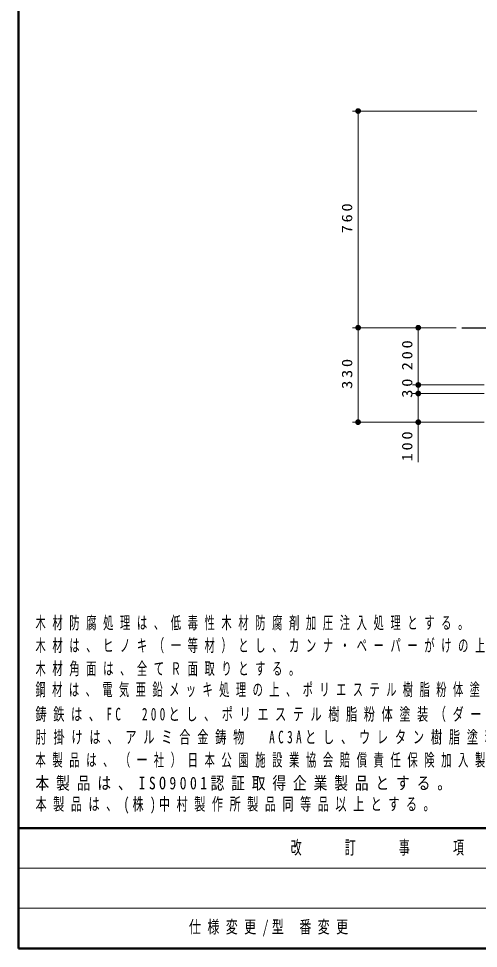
# Model space of a CAD drawing. Units: millimetres on the paper, scale 1:20. Extents: x -365 to 0, y 0 to 257.
# Drawn here: x -365 to -284.7, y 0 to 162.4 of the extents above; entities that cross this region are included whole.
import ezdxf

# ---------------------------------------------------------------- set-up
doc = ezdxf.new("R2010")
doc.units = ezdxf.units.MM
doc.layers.add('LY_1', color=7, linetype='Continuous', lineweight=25)
doc.layers.add('LY_3', color=7, linetype='Continuous', lineweight=13)
doc.styles.add('ＭＳ ゴシック', font='')
doc.styles.get('ＭＳ ゴシック').set_extended_font_data('MS Gothic')

# ---------------------------------------------------------------- blocks, each defined once
blk = doc.blocks.new('filled_dot')
at = {"color": 0, "linetype": 'Continuous', "lineweight": -2, "const_width": 1.25}
blk.add_lwpolyline([(-0.625, 0, 1), (0.625, 0, 1)], format="xyb", close=True, dxfattribs=at)

msp = doc.modelspace()

# ---------------------------------------------------------------- linework, layer by layer
at = {"layer": 'LY_1', "lineweight": 13}
for p, q in [((-284.967, 146.265), (-306.717, 146.265)), ((-305.717, 108.423), (-305.717, 146.265)), ((-288.621, 108.423), (-306.717, 108.423)), ((-305.717, 91.923), (-305.717, 108.423)), ((-295.217, 98.423), (-295.217, 108.423)), ((-283.717, 98.423), (-296.217, 98.423)), ((-295.217, 96.923), (-295.217, 98.423)), ((-283.717, 96.923), (-296.217, 96.923)), ((-295.217, 84.927), (-295.217, 96.923)), ((-283.717, 91.923), (-306.717, 91.923))]:
    msp.add_line(p, q, dxfattribs=at)
at = {"layer": 'LY_1'}
msp.add_line((-287.621, 108.423), (-280.217, 108.423), dxfattribs=at)
at = {"layer": 'LY_3', "lineweight": 50}
for p, q in [((-365, 257), (-365, 0)), ((-365, 21), (0, 21)), ((-365, 0), (0, 0))]:
    msp.add_line(p, q, dxfattribs=at)
at = {"layer": 'LY_3'}
for p, q in [((-365, 14), (-238.5, 14)), ((-365, 7), (-238.5, 7))]:
    msp.add_line(p, q, dxfattribs=at)

# ---------------------------------------------------------------- block references
at = {"layer": 'LY_1', "lineweight": 13, "xscale": 0.4, "yscale": 0.4}
for p, rotation in [((-305.717, 146.265), 270), ((-305.717, 108.423), 270), ((-295.217, 108.423), 270), ((-295.217, 98.423), 270), ((-295.217, 96.923), 270), ((-305.717, 91.923), 90), ((-295.217, 91.923), 90)]:
    msp.add_blockref('filled_dot', p, dxfattribs=dict(at, rotation=rotation))

# ---------------------------------------------------------------- texts
at = {"layer": 'LY_1', "char_height": 1.833, "attachment_point": 8, "rotation": 90, "style": 'ＭＳ ゴシック'}
for s, insert in [('\\T1.33;\\W1.15;760', (-306.717, 127.759)), ('\\T1.33;\\W1.15;200', (-296.217, 103.84)), ('\\T1.33;\\W1.15;330', (-306.717, 100.589)), ('\\T1.34;\\W1.15;30', (-296.217, 98.101)), ('\\T1.33;\\W1.15;100', (-296.217, 87.927))]:
    msp.add_mtext(s, dxfattribs=dict(at, insert=insert))
at = {"layer": 'LY_1', "char_height": 2.199, "style": 'ＭＳ ゴシック'}
for s, insert, attachment_point in [('\\T1.64;\\W0.6;木材防腐処理は、低毒性木材防腐剤加圧注入処理とする。', (-362.052, 55.536), 7), ('\\T1.64;\\W0.6;木材は、ヒノキ（一等材）とし、カンナ・ペーパーがけの上、木材保護着色塗料（メイプル）塗装仕上げとする。', (-362.052, 51.536), 7), ('\\T1.64;\\W0.6;木材角面は、全てＲ面取りとする。', (-362.052, 47.536), 7), ('\\T1.62;\\W0.6;鋼材は、電気亜鉛メッキ処理の上、ポリエステル樹脂粉体塗装(ダークグレー）仕上げとする。', (-362.052, 43.536), 7), ('\\T1.59;\\W0.65;鋳鉄は、FC\u3000200とし、ポリエステル樹脂粉体塗装（ダークグレー）仕上げとする。', (-362.052, 39.536), 7), ('\\T1.61;\\W0.65;肘掛けは、アルミ合金鋳物\u3000AC3Aとし、ウレタン樹脂塗料塗装（ダークグレー）仕上げとする。', (-362.052, 35.536), 7), ('\\T1.64;\\W0.6;本製品は、（一社）日本公園施設業協会賠償責任保険加入製品とする。', (-362.052, 31.536), 7), ('\\T1.5;\\W0.8;本製品は、ISO9001認証取得企業製品とする。', (-362.052, 27.536), 7), ('\\T1.58;\\W0.65;本製品は、(株)中村製作所製品同等品以上とする。', (-362.052, 23.536), 7), ('\\T1.53;\\W0.7;仕様変更/型\\~番変更', (-335.25, 3.5), 4)]:
    msp.add_mtext(s, dxfattribs=dict(at, insert=insert, attachment_point=attachment_point))
at = {"layer": 'LY_3', "color": 4, "insert": (-301.75, 17.5), "char_height": 2.346, "attachment_point": 5, "style": 'ＭＳ ゴシック'}
msp.add_mtext('\\T1.64;\\W0.6;改\u3000\u3000訂\u3000\u3000事\u3000\u3000項', dxfattribs=at)

doc.saveas('drawing.dxf')
